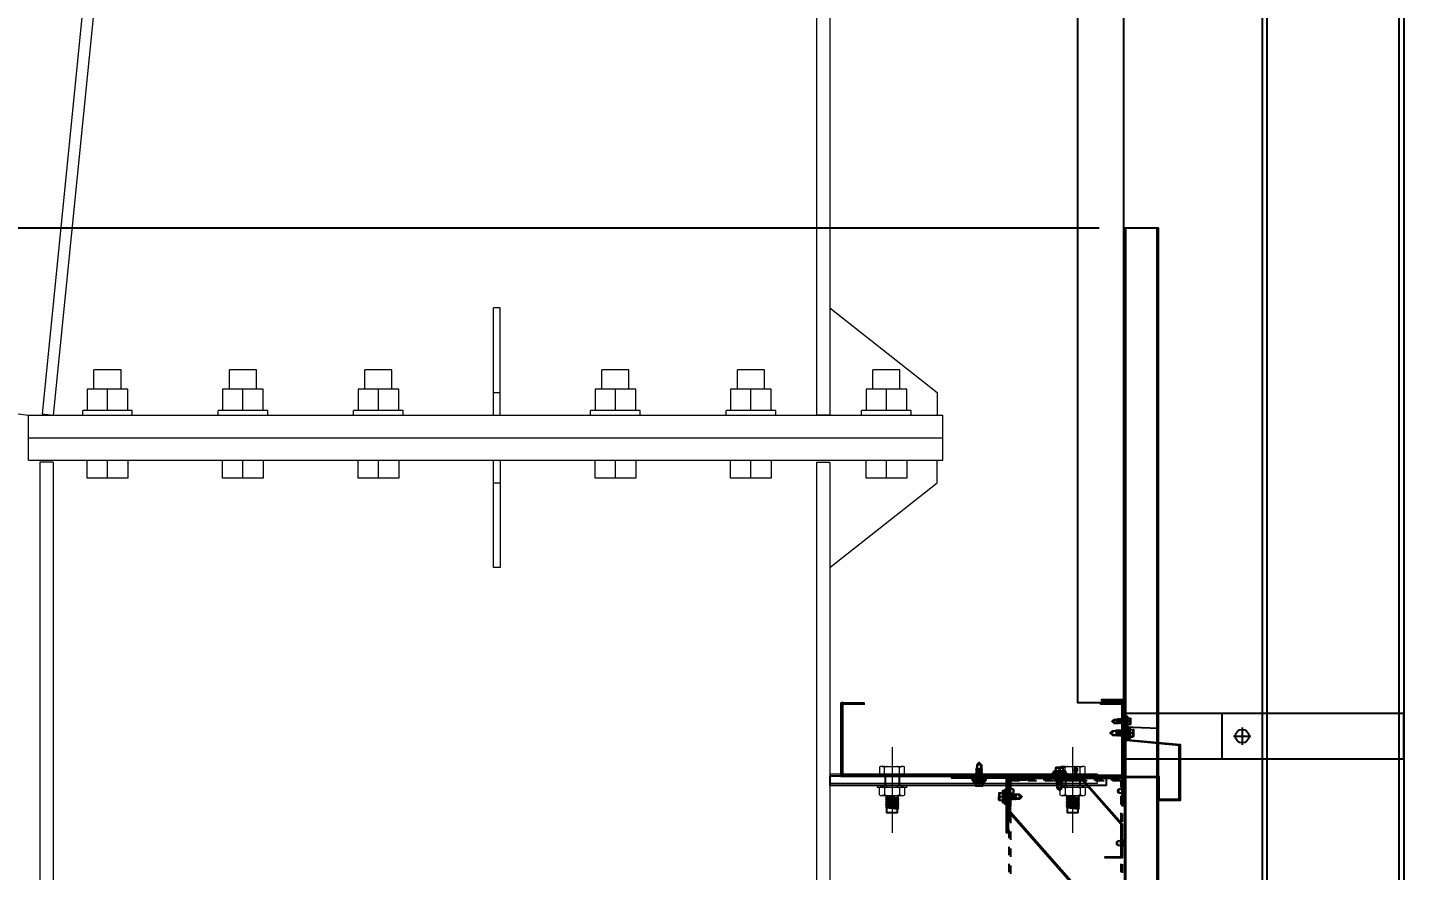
# Model space of a CAD drawing. Header units: inches. Extents: x 1359 to 46357, y -3807 to 191.
# Drawn here: x 23395.6 to 23411.91, y -818.09 to -808.14 of the extents above; entities that cross this region are included whole.
import ezdxf

# ---------------------------------------------------------------- set-up
doc = ezdxf.new("R2010")
doc.units = ezdxf.units.IN
doc.header["$MEASUREMENT"] = 0
for name, pattern in [('CENTER2', [28.575, 19.05, -3.175, 3.175, -3.175]), ('DASHED2', [9.525, 6.35, -3.175]), ('DD3', [0.2, 0.1, -0.1])]:
    doc.linetypes.add(name, pattern=pattern)
for name, color, linetype in [('2', 2, 'Continuous'), ('2NET-VE', 8, 'Continuous'), ('5', 5, 'Continuous'), ('7', 7, 'Continuous'), ('DIM', 8, 'Continuous'), ('DOWNPOUT', 52, 'Continuous'), ('flashing', 6, 'Continuous'), ('GIANG', 1, 'Continuous'), ('ROOFING', 4, 'Continuous'), ('STRUCTURE', 1, 'Continuous')]:
    doc.layers.add(name, color=color, linetype=linetype)
for name, color, linetype, lineweight in [('8', 8, 'CENTER2', 13), ('Bolt', 1, 'Continuous', 0), ('S-STEEL-BEAM', 3, 'Continuous', 0)]:
    doc.layers.add(name, color=color, linetype=linetype, lineweight=lineweight)
doc.styles.add('ST1', font='vntimeh.shx', dxfattribs={"width": 0.6})
doc.dimstyles.new('75', dxfattribs={"dimtxt": 3, "dimasz": 1.5, "dimexe": 0.5, "dimexo": 0.5, "dimgap": 1, "dimtad": 1, "dimdec": 0, "dimlfac": 75, "dimzin": 0, "dimdsep": 46, "dimtxsty": 'ST1', "dimblk": 'OBLIQUE', "dimcen": 1, "dimdle": 1, "dimclrd": 8, "dimclre": 8, "dimclrt": 3, "dimadec": 0, "dimazin": 0, "dimtfac": 1, "dimtdec": 0, "dimtix": 1, "dimtmove": 1, "dimatfit": 3, "dimfxl": 0, "dimtfill": 1, "dimtolj": 1, "dimtzin": 0, "dimlwd": -1, "dimlwe": -1, "dimarcsym": 1})

# ---------------------------------------------------------------- blocks, each defined once
blk = doc.blocks.new('*A87')
at = {"layer": 'Bolt', "color": 7, "linetype": 'Continuous', "lineweight": 0}
for p, q in [((415.603, 294.686), (415.403, 294.686)), ((415.403, 294.545), (415.403, 294.686)), ((415.603, 294.545), (415.603, 294.686)), ((416.603, 294.686), (416.403, 294.686)), ((416.403, 294.545), (416.403, 294.686)), ((416.603, 294.545), (416.603, 294.686)), ((417.603, 294.686), (417.403, 294.686)), ((417.403, 294.545), (417.403, 294.686)), ((417.603, 294.545), (417.603, 294.686)), ((419.353, 294.686), (419.153, 294.686)), ((419.153, 294.545), (419.153, 294.686)), ((419.353, 294.545), (419.353, 294.686)), ((420.353, 294.686), (420.153, 294.686)), ((420.153, 294.545), (420.153, 294.686)), ((420.353, 294.545), (420.353, 294.686)), ((421.353, 294.686), (421.153, 294.686)), ((421.153, 294.545), (421.153, 294.686)), ((421.353, 294.545), (421.353, 294.686)), ((415.653, 294.545), (415.353, 294.545)), ((415.353, 294.545), (415.353, 294.386)), ((415.503, 294.386), (415.503, 294.545)), ((415.653, 294.386), (415.653, 294.545)), ((416.653, 294.545), (416.353, 294.545)), ((416.353, 294.545), (416.353, 294.386)), ((416.503, 294.386), (416.503, 294.545)), ((416.653, 294.386), (416.653, 294.545)), ((417.653, 294.545), (417.353, 294.545)), ((417.353, 294.545), (417.353, 294.386)), ((417.503, 294.386), (417.503, 294.545)), ((417.653, 294.386), (417.653, 294.545)), ((419.403, 294.545), (419.103, 294.545)), ((419.103, 294.545), (419.103, 294.386)), ((419.253, 294.386), (419.253, 294.545)), ((419.403, 294.386), (419.403, 294.545)), ((420.403, 294.545), (420.103, 294.545)), ((420.103, 294.545), (420.103, 294.386)), ((420.253, 294.386), (420.253, 294.545)), ((420.403, 294.386), (420.403, 294.545)), ((421.403, 294.545), (421.103, 294.545)), ((421.103, 294.545), (421.103, 294.386)), ((421.253, 294.386), (421.253, 294.545)), ((421.403, 294.386), (421.403, 294.545)), ((415.686, 294.386), (415.32, 294.386)), ((415.32, 294.353), (415.32, 294.386)), ((415.686, 294.353), (415.686, 294.386)), ((416.686, 294.386), (416.32, 294.386)), ((416.32, 294.353), (416.32, 294.386)), ((416.686, 294.353), (416.686, 294.386)), ((417.686, 294.386), (417.32, 294.386)), ((417.32, 294.353), (417.32, 294.386)), ((417.686, 294.353), (417.686, 294.386)), ((419.436, 294.386), (419.07, 294.386)), ((419.07, 294.353), (419.07, 294.386)), ((419.436, 294.353), (419.436, 294.386)), ((420.436, 294.386), (420.07, 294.386)), ((420.07, 294.353), (420.07, 294.386)), ((420.436, 294.353), (420.436, 294.386)), ((421.436, 294.386), (421.07, 294.386)), ((421.07, 294.353), (421.07, 294.386)), ((421.436, 294.353), (421.436, 294.386)), ((415.353, 293.888), (415.353, 294.02)), ((415.503, 293.888), (415.503, 294.02)), ((415.653, 294.02), (415.653, 293.888)), ((416.353, 293.888), (416.353, 294.02)), ((416.503, 293.888), (416.503, 294.02)), ((416.653, 294.02), (416.653, 293.888)), ((417.353, 293.888), (417.353, 294.02)), ((417.503, 293.888), (417.503, 294.02)), ((417.653, 294.02), (417.653, 293.888)), ((419.103, 293.888), (419.103, 294.02)), ((419.253, 293.888), (419.253, 294.02)), ((419.403, 294.02), (419.403, 293.888)), ((420.103, 293.888), (420.103, 294.02)), ((420.253, 293.888), (420.253, 294.02)), ((420.403, 294.02), (420.403, 293.888)), ((421.103, 293.888), (421.103, 294.02)), ((421.253, 293.888), (421.253, 294.02)), ((421.403, 294.02), (421.403, 293.888)), ((415.653, 293.888), (415.353, 293.888)), ((416.653, 293.888), (416.353, 293.888)), ((417.653, 293.888), (417.353, 293.888)), ((419.403, 293.888), (419.103, 293.888)), ((420.403, 293.888), (420.103, 293.888)), ((421.403, 293.888), (421.103, 293.888))]:
    blk.add_line(p, q, dxfattribs=at)
blk = doc.blocks.new('*A91')
at = {"layer": 'S-STEEL-BEAM', "color": 2, "linetype": 'Continuous', "lineweight": 0}
for p, q in [((420.836, 295.145), (421.628, 294.52)), ((421.628, 294.52), (421.628, 294.353))]:
    blk.add_line(p, q, dxfattribs=at)
blk = doc.blocks.new('*A93')
at = {"layer": 'S-STEEL-BEAM', "color": 2, "linetype": 'Continuous', "lineweight": 0}
for p, q in [((418.353, 293.228), (418.353, 294.02)), ((418.403, 294.02), (418.403, 293.228)), ((418.353, 293.853), (418.403, 293.853)), ((418.403, 293.228), (418.353, 293.228))]:
    blk.add_line(p, q, dxfattribs=at)
blk = doc.blocks.new('*A100')
at = {"layer": 'S-STEEL-BEAM', "color": 2, "linetype": 'Continuous', "lineweight": 0}
for p, q in [((421.628, 293.853), (421.628, 294.02)), ((420.836, 293.228), (421.628, 293.853))]:
    blk.add_line(p, q, dxfattribs=at)
blk = doc.blocks.new('*A117')
at = {"layer": 'S-STEEL-BEAM', "color": 2, "linetype": 'Continuous', "lineweight": 0}
for p, q in [((418.403, 295.145), (418.353, 295.145)), ((418.353, 294.353), (418.353, 295.145)), ((418.403, 294.353), (418.403, 295.145)), ((418.353, 294.52), (418.403, 294.52))]:
    blk.add_line(p, q, dxfattribs=at)
blk = doc.blocks.new('*A118')
at = {"layer": 'S-STEEL-BEAM', "color": 2, "linetype": 'Continuous', "lineweight": 0}
for p, q in [((414.92, 294.186), (414.92, 294.353)), ((414.92, 294.353), (421.67, 294.353)), ((421.67, 294.186), (421.67, 294.353)), ((414.92, 294.186), (421.67, 294.186))]:
    blk.add_line(p, q, dxfattribs=at)
blk = doc.blocks.new('*A139')
at = {"layer": 'S-STEEL-BEAM', "color": 2, "linetype": 'Continuous', "lineweight": 0}
for p, q in [((414.92, 294.02), (414.92, 294.186)), ((414.92, 294.186), (421.67, 294.186)), ((421.67, 294.02), (421.67, 294.186)), ((414.92, 294.02), (421.67, 294.02))]:
    blk.add_line(p, q, dxfattribs=at)
blk = doc.blocks.new('*A152')
at = {"layer": 'S-STEEL-BEAM', "color": 2, "linetype": 'Continuous', "lineweight": 0}
for p, q in [((415.103, 294.02), (415.003, 294.02)), ((415.003, 294.02), (415.003, 272.535)), ((415.103, 294.02), (415.103, 272.535))]:
    blk.add_line(p, q, dxfattribs=at)
blk = doc.blocks.new('*A176')
at = {"layer": 'S-STEEL-BEAM', "color": 2, "linetype": 'Continuous', "lineweight": 0}
for p, q in [((422.811, 291.702), (420.836, 291.702)), ((420.836, 291.635), (422.811, 291.635)), ((422.811, 291.635), (422.811, 291.702))]:
    blk.add_line(p, q, dxfattribs=at)
blk = doc.blocks.new('*A181')
at = {"layer": 'S-STEEL-BEAM', "color": 2, "linetype": 'Continuous', "lineweight": 0}
for p, q in [((415.663, 300.786), (415.02, 294.361)), ((415.745, 300.778), (415.103, 294.353)), ((415.663, 300.786), (415.745, 300.778)), ((415.02, 294.361), (415.103, 294.353))]:
    blk.add_line(p, q, dxfattribs=at)
blk = doc.blocks.new('*U7')
at = {"layer": '2NET-VE', "ltscale": 0.5}
for p, q in [((0, 8.3), (12.1, 8.3)), ((25.6, 7.4), (25.5, 7.4)), ((0, -8.3), (12.1, -8.3)), ((25.6, -7.4), (25.6, -7.4))]:
    blk.add_line(p, q, dxfattribs=at)
at = {"layer": '7', "linetype": 'Continuous'}
for p, q in [((24.6, 6.4), (25.8, 7.7)), ((25, -6.4), (26.5, 6.4)), ((25.8, 7.7), (26.5, 6.4)), ((26.5, 6.4), (27.7, 7.7)), ((26.9, -6.4), (28.4, 6.4)), ((27.7, 7.7), (28.4, 6.4)), ((28.4, 6.4), (29.7, 7.7)), ((28.9, -6.4), (30.4, 6.4)), ((29.7, 7.7), (30.4, 6.4)), ((30.4, 6.4), (31.6, 7.7)), ((30.8, -6.4), (32.3, 6.4)), ((31.6, 7.7), (32.3, 6.4)), ((32.3, 6.4), (33.5, 7.7)), ((32.7, -6.4), (34.2, 6.4)), ((32.7, -6.4), (34.2, 6.4)), ((33.5, 7.7), (34.2, 6.4)), ((34.2, 6.4), (35.5, 7.7)), ((34.7, -6.4), (36.2, 6.4)), ((35.5, 7.7), (36.2, 6.4)), ((36.2, 6.4), (37.4, 7.7)), ((36.6, -6.4), (38.1, 6.4)), ((36.6, -6.4), (38.1, 6.4)), ((36.6, -6.4), (38.1, 6.4)), ((37.4, 7.7), (38.1, 6.4)), ((38.1, 6.4), (39.3, 7.7)), ((38.5, -6.4), (40, 6.4)), ((39.3, 7.7), (40, 6.4)), ((44.5, 6.4), (40, 6.4)), ((44.5, 6.4), (44.5, -6.4)), ((24.8, -6.4), (24.3, -6.4)), ((25, -6.4), (24.6, -6.4)), ((25, -6.4), (25.7, -7.7)), ((25.7, -7.7), (26.9, -6.4)), ((26.9, -6.4), (27.7, -7.7)), ((27.7, -7.7), (28.9, -6.4)), ((28.9, -6.4), (29.6, -7.7)), ((29.6, -7.7), (30.8, -6.4)), ((30.8, -6.4), (31.5, -7.7)), ((31.5, -7.7), (32.7, -6.4)), ((32.7, -6.4), (33.5, -7.7)), ((33.5, -7.7), (34.7, -6.4)), ((34.7, -6.4), (35.4, -7.7)), ((35.4, -7.7), (36.6, -6.4)), ((36.6, -6.4), (37.3, -7.7)), ((37.3, -7.7), (38.5, -6.4)), ((38.5, -6.4), (44.5, -6.4))]:
    blk.add_line(p, q, dxfattribs=at)
at = {"layer": '8', "linetype": 'Continuous'}
for p, q in [((12.1, -17.6), (12.1, 17.6)), ((12.1, 17.6), (14.1, 17.6)), ((14.1, -17.6), (14.1, 17.6)), ((-10.2, 8.8), (-10.2, 11.9)), ((-10.2, -11.9), (-10.2, 11.9)), ((-0.9, 14.9), (-9.3, 14.9)), ((-1.4, 8.8), (-8.9, 8.8)), ((0, 8.8), (0, 11.9)), ((0, -11.9), (0, 11.9)), ((14.1, 8.8), (14.1, 11.9)), ((14.1, -11.9), (14.1, 11.9)), ((15, 14.9), (23.4, 14.9)), ((15.5, 8.8), (22.9, 8.8)), ((24.3, 8.8), (24.3, 11.9)), ((24.3, -11.9), (24.3, 11.9)), ((-10.2, -8.8), (-10.2, -11.9)), ((-9.3, -14.9), (-0.9, -14.9)), ((-1.4, -8.8), (-8.9, -8.8)), ((0, -8.8), (0, -11.9)), ((14.1, -8.8), (14.1, -11.9)), ((23.4, -14.9), (15, -14.9)), ((15.5, -8.8), (22.9, -8.8)), ((24.3, -8.8), (24.3, -11.9)), ((12.1, -17.6), (14.1, -17.6))]:
    blk.add_line(p, q, dxfattribs=at)
at = {"layer": '8', "ltscale": 10}
blk.add_line((-32.8, 0), (68.2, 0), dxfattribs=at)
at = {"layer": '8', "linetype": 'Continuous'}
for centre, radius, start, end in [((-4.7, 11.9), 5.58, 146.602, 180), ((-6.1, 11.9), 4.1, 180, 228.5476), ((-6.1, 5.7), 4.1, 131.4524, 180), ((-4.1, 11.9), 4.1, 311.4524, 0), ((-4.1, 5.7), 4.1, 0, 48.5476), ((-5.6, 11.9), 5.58, 0, 33.398), ((19.7, 11.9), 5.58, 146.602, 180), ((18.2, 11.9), 4.1, 180, 228.5476), ((18.2, 5.7), 4.1, 131.4524, 180), ((20.2, 11.9), 4.1, 311.4524, 0), ((20.2, 5.7), 4.1, 0, 48.5476), ((18.8, 11.9), 5.58, 0, 33.398), ((-6.1, -5.7), 4.1, 180, 228.5476), ((-6.1, -11.9), 4.1, 131.4524, 180), ((-4.7, -11.9), 5.58, 180, 213.398), ((-4.1, -5.7), 4.1, 311.4524, 0), ((-4.1, -11.9), 4.1, 0, 48.5476), ((-5.6, -11.9), 5.58, 326.602, 0), ((18.2, -5.7), 4.1, 180, 228.5476), ((18.2, -11.9), 4.1, 131.4524, 180), ((19.7, -11.9), 5.58, 180, 213.398), ((20.2, -5.7), 4.1, 311.4524, 0), ((20.2, -11.9), 4.1, 0, 48.5476), ((18.8, -11.9), 5.58, 326.602, 0)]:
    blk.add_arc(centre, radius, start, end, dxfattribs=at)
blk = doc.blocks.new('*U8')
at = {"layer": '2NET-VE', "ltscale": 0.5}
for p, q in [((0, 8.3), (12.1, 8.3)), ((25.6, 7.4), (25.5, 7.4)), ((0, -8.3), (12.1, -8.3)), ((25.6, -7.4), (25.6, -7.4))]:
    blk.add_line(p, q, dxfattribs=at)
at = {"layer": '7', "linetype": 'Continuous'}
for p, q in [((24.6, 6.4), (25.8, 7.7)), ((25, -6.4), (26.5, 6.4)), ((25.8, 7.7), (26.5, 6.4)), ((26.5, 6.4), (27.7, 7.7)), ((26.9, -6.4), (28.4, 6.4)), ((27.7, 7.7), (28.4, 6.4)), ((28.4, 6.4), (29.7, 7.7)), ((28.9, -6.4), (30.4, 6.4)), ((29.7, 7.7), (30.4, 6.4)), ((30.4, 6.4), (31.6, 7.7)), ((30.8, -6.4), (32.3, 6.4)), ((31.6, 7.7), (32.3, 6.4)), ((32.3, 6.4), (33.5, 7.7)), ((32.7, -6.4), (34.2, 6.4)), ((32.7, -6.4), (34.2, 6.4)), ((33.5, 7.7), (34.2, 6.4)), ((34.2, 6.4), (35.5, 7.7)), ((34.7, -6.4), (36.2, 6.4)), ((35.5, 7.7), (36.2, 6.4)), ((36.2, 6.4), (37.4, 7.7)), ((36.6, -6.4), (38.1, 6.4)), ((36.6, -6.4), (38.1, 6.4)), ((36.6, -6.4), (38.1, 6.4)), ((37.4, 7.7), (38.1, 6.4)), ((38.1, 6.4), (39.3, 7.7)), ((38.5, -6.4), (40, 6.4)), ((39.3, 7.7), (40, 6.4)), ((44.5, 6.4), (40, 6.4)), ((44.5, 6.4), (44.5, -6.4)), ((24.8, -6.4), (24.3, -6.4)), ((25, -6.4), (24.6, -6.4)), ((25, -6.4), (25.7, -7.7)), ((25.7, -7.7), (26.9, -6.4)), ((26.9, -6.4), (27.7, -7.7)), ((27.7, -7.7), (28.9, -6.4)), ((28.9, -6.4), (29.6, -7.7)), ((29.6, -7.7), (30.8, -6.4)), ((30.8, -6.4), (31.5, -7.7)), ((31.5, -7.7), (32.7, -6.4)), ((32.7, -6.4), (33.5, -7.7)), ((33.5, -7.7), (34.7, -6.4)), ((34.7, -6.4), (35.4, -7.7)), ((35.4, -7.7), (36.6, -6.4)), ((36.6, -6.4), (37.3, -7.7)), ((37.3, -7.7), (38.5, -6.4)), ((38.5, -6.4), (44.5, -6.4))]:
    blk.add_line(p, q, dxfattribs=at)
at = {"layer": '8', "linetype": 'Continuous'}
for p, q in [((12.1, -17.6), (12.1, 17.6)), ((12.1, 17.6), (14.1, 17.6)), ((14.1, -17.6), (14.1, 17.6)), ((-10.2, 8.8), (-10.2, 11.9)), ((-10.2, -11.9), (-10.2, 11.9)), ((-0.9, 14.9), (-9.3, 14.9)), ((-1.4, 8.8), (-8.9, 8.8)), ((0, 8.8), (0, 11.9)), ((0, -11.9), (0, 11.9)), ((14.1, 8.8), (14.1, 11.9)), ((14.1, -11.9), (14.1, 11.9)), ((15, 14.9), (23.4, 14.9)), ((15.5, 8.8), (22.9, 8.8)), ((24.3, 8.8), (24.3, 11.9)), ((24.3, -11.9), (24.3, 11.9)), ((-10.2, -8.8), (-10.2, -11.9)), ((-9.3, -14.9), (-0.9, -14.9)), ((-1.4, -8.8), (-8.9, -8.8)), ((0, -8.8), (0, -11.9)), ((14.1, -8.8), (14.1, -11.9)), ((23.4, -14.9), (15, -14.9)), ((15.5, -8.8), (22.9, -8.8)), ((24.3, -8.8), (24.3, -11.9)), ((12.1, -17.6), (14.1, -17.6))]:
    blk.add_line(p, q, dxfattribs=at)
at = {"layer": '8', "ltscale": 10}
blk.add_line((-32.8, 0), (68.2, 0), dxfattribs=at)
at = {"layer": '8', "linetype": 'Continuous'}
for centre, radius, start, end in [((-4.7, 11.9), 5.58, 146.602, 180), ((-6.1, 11.9), 4.1, 180, 228.5476), ((-6.1, 5.7), 4.1, 131.4524, 180), ((-4.1, 11.9), 4.1, 311.4524, 0), ((-4.1, 5.7), 4.1, 0, 48.5476), ((-5.6, 11.9), 5.58, 0, 33.398), ((19.7, 11.9), 5.58, 146.602, 180), ((18.2, 11.9), 4.1, 180, 228.5476), ((18.2, 5.7), 4.1, 131.4524, 180), ((20.2, 11.9), 4.1, 311.4524, 0), ((20.2, 5.7), 4.1, 0, 48.5476), ((18.8, 11.9), 5.58, 0, 33.398), ((-6.1, -5.7), 4.1, 180, 228.5476), ((-6.1, -11.9), 4.1, 131.4524, 180), ((-4.7, -11.9), 5.58, 180, 213.398), ((-4.1, -5.7), 4.1, 311.4524, 0), ((-4.1, -11.9), 4.1, 0, 48.5476), ((-5.6, -11.9), 5.58, 326.602, 0), ((18.2, -5.7), 4.1, 180, 228.5476), ((18.2, -11.9), 4.1, 131.4524, 180), ((19.7, -11.9), 5.58, 180, 213.398), ((20.2, -5.7), 4.1, 311.4524, 0), ((20.2, -11.9), 4.1, 0, 48.5476), ((18.8, -11.9), 5.58, 326.602, 0)]:
    blk.add_arc(centre, radius, start, end, dxfattribs=at)
blk = doc.blocks.new('*U71')
at = {"layer": '2', "color": 2, "ltscale": 0.015}
for p, q in [((-65, 248.4), (-65, 250)), ((-65, 1.6), (-65, 0))]:
    blk.add_line(p, q, dxfattribs=at)
blk.add_lwpolyline([(-65, 20), (-63.9, 20), (-63.9, 1.1), (-1.1, 1.1), (-1.1, 248.9), (-63.9, 248.9), (-63.9, 230), (-65, 230), (-65, 250), (0, 250), (0, 0), (-65, 0), (-65, 20), (-63.4, 20)], dxfattribs=at)
at = {"layer": '5'}
for points in [[(8, 235), (0, 235), (0, -10), (8, -10)], [(8, 235), (8, -10)]]:
    blk.add_lwpolyline(points, dxfattribs=at)
at = {"layer": 'GIANG', "xscale": 0.75, "yscale": 0.75, "zscale": 0.75}
for name, p in [('*U8', (-1.1, 205)), ('*U7', (-1.1, 45))]:
    blk.add_blockref(name, p, dxfattribs=at)
blk = doc.blocks.new('*U195')
at = {"layer": 'GIANG', "xscale": 0.008333333333333335, "yscale": 0.008333333333333335, "zscale": 0.008333333333333335, "rotation": 90}
blk.add_blockref('*U71', (0.853, 0.004), dxfattribs=at)
blk = doc.blocks.new('*U192')
at = {"layer": 'DIM', "color": 0, "linetype": 'ByBlock', "lineweight": -2, "transparency": 16777216}
blk.add_blockref('*U195', (0, 0), dxfattribs=at)
blk = doc.blocks.new('Short_Self_drilling')
at = {"layer": 'STRUCTURE', "color": 1, "linetype": 'Continuous'}
for p, q in [((6.4, 1.7), (-6.4, 1.7)), ((5.1, 3.8), (-5.1, 3.8)), ((-2.6, 2.9), (-5.1, 2.9)), ((-3.4, 3.8), (-3.4, 6.8)), ((3, 7.2), (-3, 7.2)), ((2.6, 2.9), (-2.6, 2.9)), ((-2.1, 2.8), (-2.1, 2.9)), ((6.3, 0), (0, 0)), ((2.2, 2.8), (2.2, 2.9)), ((2.2, -0.5), (2.2, 0)), ((5.1, 2.9), (2.6, 2.9)), ((3.4, 3.8), (3.4, 6.8)), ((3, -1.2), (-2.7, -0.2)), ((3, -2.7), (-2.7, -1.8)), ((3, -4.2), (-2.7, -3.3)), ((3, -5.8), (-2.7, -4.8)), ((3, -7.3), (-2.7, -6.3)), ((-1.9, -8), (-2.7, -7.9)), ((-2.1, -1.4), (-2.1, -0.9)), ((-2.1, -2.9), (-2.1, -2.4)), ((-2.1, -4.4), (-2.1, -3.9)), ((-2.1, -6), (-2.1, -5.4)), ((-2.1, -7.5), (-2.1, -7)), ((-2.1, -12.3), (-2.1, -8.5)), ((3, -8.8), (-1.1, -8.1)), ((2.1, -12.3), (2.1, -9.1)), ((2.2, -2), (2.2, -1.5)), ((2.2, -3.6), (2.2, -3)), ((2.2, -5.1), (2.2, -4.6)), ((2.2, -6.6), (2.2, -6.1)), ((2.2, -8.1), (2.2, -7.6))]:
    blk.add_line(p, q, dxfattribs=at)
blk.add_lwpolyline([(6.4, 1.3), (6.4, 1.7), (2.1, 2.8), (-2.1, 2.8), (-6.4, 1.7), (-6.4, 1.3)], close=True, dxfattribs=at)
for points in [[(-6.4, 1.3, -0.088869), (-6.3, 0), (0, 0)], [(-0.1, 3.8), (-0.3, 6.2, 0.338878), (-3.1, 6.2), (-3.3, 3.8)], [(3.3, 3.8), (3.1, 6.2, 0.338878), (0.3, 6.2), (0.1, 3.8)], [(2.1, -12.3), (0.2, -14.2, -0.333596), (-0.2, -14.2), (-2.1, -12.3)], [(-0.1, -14), (-1, -12.2, -0.148657), (-1.4, -11.2), (-2, -7.7, -0.815006), (-1.2, -7.8, 0.150833), (-0.8, -8.7)], [(2.1, -12.3), (1.7, -11.7, 0.52242), (0.9, -11.7), (-0.2, -14.2)]]:
    blk.add_lwpolyline(points, format="xyb", dxfattribs=at)
for points in [[(3, -1.2), (2.2, -1.5), (-2.1, -0.8), (-2.7, -0.2), (-2.4, 0)], [(3, -2.7), (2.2, -3), (-2.1, -2.4), (-2.7, -1.8), (-2.1, -1.4), (2.2, -2), (3, -2.7)], [(3, -4.2), (2.2, -4.6), (-2.1, -3.9), (-2.7, -3.3), (-2.1, -2.9), (2.2, -3.6), (3, -4.2)], [(3, -5.8), (2.2, -6.1), (-2.1, -5.4), (-2.7, -4.8), (-2.1, -4.4), (2.2, -5.1), (3, -5.8)], [(3, -7.3), (2.2, -7.6), (-2.1, -7), (-2.7, -6.3), (-2.1, -6), (2.2, -6.6), (3, -7.3)], [(-1.8, -8.5), (-2.1, -8.5), (-2.7, -7.9), (-2.1, -7.5), (-1.8, -7.5)], [(-1.3, -7.6), (2.2, -8.1), (3, -8.8)], [(-1.2, 0), (2.2, -0.5), (3, -1.2)], [(3, -8.8), (2.2, -9.1), (-0.8, -8.7)]]:
    blk.add_lwpolyline(points, dxfattribs=at)
for centre, radius, start, end in [((-5, 3.3), 0.455, 109.7949, 250.2674), ((-3, 6.8), 0.429, 90.0311, 180.0311), ((3, 6.8), 0.429, 0.0311, 90.0311), ((5.1, 3.3), 0.435, 279.7276, 80.3347), ((10, 0.2), 3.74, 162.2963, 182.6103)]:
    blk.add_arc(centre, radius, start, end, dxfattribs=at)
blk = doc.blocks.new('_Oblique')
at = {"color": 0, "linetype": 'ByBlock', "lineweight": -2}
blk.add_line((-0.5, -0.5), (0.5, 0.5), dxfattribs=at)
blk = doc.blocks.new('*D313')
at = {"layer": 'Defpoints', "color": 0, "transparency": 16777216}
for p in [(23385.88, -810.51), (23408.76, -810.51), (23408.76, -896.517)]:
    blk.add_point(p, dxfattribs=at)
at = {"layer": 'flashing', "color": 8, "linetype": 'Continuous', "transparency": 16777216}
for p, q in [((23385.88, -897.517), (23385.88, -809.51)), ((23408.26, -810.51), (23385.38, -810.51)), ((23408.26, -896.517), (23385.38, -896.517))]:
    blk.add_line(p, q, dxfattribs=at)
at = {"layer": 'flashing', "color": 8, "transparency": 16777216, "xscale": 1.5, "yscale": 1.5, "zscale": 1.5}
for p, rotation in [((23385.88, -810.51), 90), ((23385.88, -896.517), 270)]:
    blk.add_blockref('_Oblique', p, dxfattribs=dict(at, rotation=rotation))
at = {"layer": 'flashing', "color": 3, "transparency": 16777216, "insert": (23383.38, -853.514), "char_height": 3, "attachment_point": 5, "rotation": 90, "style": 'ST1', "bg_fill": 3, "box_fill_scale": 1.25, "bg_fill_color": 256, "bg_fill_true_color": 13158600, "bg_fill_transparency": 0}
blk.add_mtext('\\A1;6450', dxfattribs=at)
blk = doc.blocks.new('RIVET')
at = {"color": 8}
for p, q in [((-6.3, 1.7), (-6.7, 0)), ((-6.7, 0), (-6.3, -1.7)), ((-6.3, -1.7), (-6.3, 1.7)), ((-5.7, -2.1), (-5.7, 2.1)), ((-1.5, -2), (-1.5, 2)), ((-1.5, 2), (-0.1, 2)), ((0, 2.1), (0, 3.9)), ((0, -2.1), (0, 2.1)), ((0.1, 4), (0.1, 4)), ((0.2, 3.9), (1.1, 2.2)), ((0.2, -3.9), (0.2, 3.9)), ((1.2, 1.8), (1.2, -1.8)), ((1.5, 1.1), (1.2, 1.1)), ((1.5, -1.1), (1.5, 1.1)), ((-0.1, -2), (-1.5, -2)), ((0, -3.9), (0, -2.1)), ((0.1, -4), (0.1, -4)), ((1.1, -2.2), (0.2, -3.9)), ((1.5, -1.1), (1.2, -1.1))]:
    blk.add_line(p, q, dxfattribs=at)
for centre, radius, start, end in [((-5.5, 1.1), 1.01, 101.5667, 142.2309), ((-4, -0.2), 2.84, 64.6352, 125.2369), ((-1.5, 4.7), 2.74, 240.4783, 268.3625), ((-0.1, 2.1), 0.1, 270, 0), ((0.1, 3.9), 0.1, 90, 180), ((0.1, 3.9), 0.1, 26.5651, 90), ((0.2, 1.8), 1, 0, 26.5651), ((8.6, 1), 7.12, 179.0778, 187.9518), ((9.2, -1), 7.76, 172.415, 180.5555), ((-5.5, -1.1), 1.01, 217.7691, 258.4333), ((-4, 0.2), 2.84, 234.7631, 295.3648), ((-1.5, -4.7), 2.74, 91.6375, 119.5217), ((-0.1, -2.1), 0.1, 0, 90), ((0.1, -3.9), 0.1, 180, 270), ((0.1, -3.9), 0.1, 270, 333.4349), ((0.2, -1.8), 1, 333.4349, 0)]:
    blk.add_arc(centre, radius, start, end, dxfattribs=at)
blk = doc.blocks.new('HFR-1')
at = {"layer": 'STRUCTURE', "color": 1, "linetype": 'Continuous'}
for p, q in [((-5.5, 0), (5.5, 0)), ((-5.2, 0.8), (-3.4, 1.5)), ((5.2, 0.8), (3.4, 1.5)), ((-2.4, -1.2), (-3, -1.6)), ((-3, -1.6), (-2.4, -1.9)), ((-2.4, -1.9), (-3, -2.3)), ((-3, -2.3), (-2.4, -2.6)), ((-2.4, -2.6), (-3, -3)), ((-3, -3), (-2.4, -3.3)), ((-2.4, -3.3), (-3, -3.7)), ((-3, -3.7), (-2.4, -4.1)), ((-2.4, -4.1), (-3, -4.4)), ((-3, -4.4), (-2.4, -4.8)), ((-2.4, -4.8), (-3, -5.1)), ((-3, -5.1), (-2.4, -5.5)), ((-2.4, -5.5), (-3, -5.8)), ((-3, -5.8), (-2.4, -6.2)), ((-2.4, -6.2), (-3, -6.6)), ((-3, -6.6), (-2.4, -6.9)), ((-2.4, -6.9), (-3, -7.3)), ((-3, -7.3), (-2.4, -7.6)), ((-2.4, -7.6), (-3, -8)), ((-3, -8), (-2.4, -8.3)), ((-2.4, -8.3), (-3, -8.7)), ((-3, -8.7), (-2.4, -9)), ((-2.4, -9), (-3, -9.4)), ((-3, -9.4), (-2.4, -9.7)), ((-2.4, -9.7), (-3, -10.1)), ((-3, -10.1), (-2.4, -10.5)), ((-2.4, -10.5), (-3, -10.8)), ((-3, -10.8), (-2.4, -11.2)), ((-2.4, -11.2), (-3, -11.5)), ((-3, -11.5), (-2.4, -11.9)), ((-2.9, -1.6), (2.9, -1.4)), ((-2.9, -2.3), (2.9, -2.1)), ((-2.9, -3), (2.9, -2.8)), ((-2.9, -3.7), (2.9, -3.6)), ((-2.9, -4.4), (2.9, -4.3)), ((-2.9, -5.1), (2.9, -5)), ((-2.9, -5.9), (2.9, -5.7)), ((-2.9, -6.6), (2.9, -6.4)), ((-2.9, -7.3), (2.9, -7.1)), ((-2.9, -8), (2.9, -7.8)), ((-2.9, -8.7), (2.9, -8.5)), ((-2.9, -9.4), (2.9, -9.2)), ((-2.9, -10.1), (1.5, -10)), ((-2.9, -10.8), (1.3, -10.7)), ((-2.9, -11.5), (0.9, -11.4)), ((-2.5, -17.4), (-2.5, -11.8)), ((-2.5, -17.4), (-2, -16.7)), ((-2.5, -17.4), (-0.2, -19.7)), ((2.4, -1.1), (-2.4, -1.2)), ((2.4, -1.8), (-2.4, -1.9)), ((-2.4, -1.9), (2.4, -1.8)), ((-2.4, -2.6), (2.4, -2.5)), ((2.4, -2.5), (-2.4, -2.6)), ((-2.4, -3.3), (2.4, -3.2)), ((2.4, -3.2), (-2.4, -3.3)), ((-2.4, -4.1), (2.4, -3.9)), ((2.4, -3.9), (-2.4, -4.1)), ((-2.4, -4.8), (2.4, -4.6)), ((2.4, -4.6), (-2.4, -4.8)), ((-2.4, -5.5), (2.4, -5.3)), ((2.4, -5.3), (-2.4, -5.5)), ((-2.4, -6.2), (2.4, -6)), ((2.4, -6), (-2.4, -6.2)), ((-2.4, -6.9), (2.4, -6.8)), ((2.4, -6.8), (-2.4, -6.9)), ((-2.4, -7.6), (2.4, -7.5)), ((2.4, -7.5), (-2.4, -7.6)), ((-2.4, -8.3), (2.4, -8.2)), ((2.4, -8.2), (-2.4, -8.3)), ((-2.4, -9), (2.4, -8.9)), ((2.4, -8.9), (-2.4, -9)), ((-2.4, -9.7), (2.4, -9.6)), ((2.4, -9.6), (-2.4, -9.7)), ((1.4, -10.3), (-2.4, -10.5)), ((-2.4, -10.5), (1.4, -10.3)), ((-2.4, -11.2), (1.1, -11.1)), ((1.1, -11.1), (-2.4, -11.2)), ((-2.4, -11.9), (0.4, -11.8)), ((-1, -16.7), (0.2, -19.7)), ((0.1, -19.4), (1.2, -17.3)), ((0.2, -19.7), (2.5, -17.4)), ((1.6, -16.1), (2.3, -10.2)), ((2.2, -10), (2.9, -10)), ((2.2, -11), (2.4, -11)), ((2.4, -11), (2.2, -11)), ((2.2, -11.4), (2.9, -11.4)), ((2.2, -11.7), (2.4, -11.7)), ((2.4, -10.3), (2.3, -10.3)), ((2.3, -10.3), (2.4, -10.3)), ((2.3, -10.7), (2.9, -10.7)), ((2.9, -1.4), (2.4, -1.1)), ((2.4, -1.8), (2.9, -1.4)), ((2.9, -2.1), (2.4, -1.8)), ((2.4, -2.5), (2.9, -2.1)), ((2.9, -2.8), (2.4, -2.5)), ((2.4, -3.2), (2.9, -2.8)), ((2.9, -3.6), (2.4, -3.2)), ((2.4, -3.9), (2.9, -3.6)), ((2.9, -4.3), (2.4, -3.9)), ((2.4, -4.6), (2.9, -4.3)), ((2.9, -5), (2.4, -4.6)), ((2.4, -5.3), (2.9, -5)), ((2.9, -5.7), (2.4, -5.3)), ((2.4, -6), (2.9, -5.7)), ((2.9, -6.4), (2.4, -6)), ((2.4, -6.8), (2.9, -6.4)), ((2.9, -7.1), (2.4, -6.8)), ((2.4, -7.5), (2.9, -7.1)), ((2.9, -7.8), (2.4, -7.5)), ((2.4, -8.2), (2.9, -7.8)), ((2.9, -8.5), (2.4, -8.2)), ((2.4, -8.9), (2.9, -8.5)), ((2.9, -9.2), (2.4, -8.9)), ((2.4, -9.6), (2.9, -9.2)), ((2.9, -10), (2.4, -9.6)), ((2.4, -10.3), (2.9, -10)), ((2.9, -10.7), (2.4, -10.3)), ((2.4, -11), (2.9, -10.7)), ((2.9, -11.4), (2.4, -11)), ((2.4, -11.7), (2.9, -11.4)), ((2.5, -17.4), (2.5, -11.7))]:
    blk.add_line(p, q, dxfattribs=at)
at = {"layer": 'STRUCTURE', "color": 1, "linetype": 'Continuous', "ltscale": 8}
for p in [(-3.4, 1.5), (3.4, 1.5)]:
    blk.add_line(p, (0, 1.5), dxfattribs=at)
at = {"layer": 'STRUCTURE', "color": 1, "linetype": 'DASHED2'}
for p in [(-1.9, 1.5), (1.9, 1.5)]:
    blk.add_line(p, (0, 0), dxfattribs=at)
at = {"layer": 'STRUCTURE', "color": 1, "linetype": 'Continuous', "ltscale": 8}
for centre, start, end in [((-4.7, 0.2), 130.41, 194.8062), ((4.7, 0.2), 345.1938, 49.59)]:
    blk.add_arc(centre, 0.801, start, end, dxfattribs=at)
at = {"layer": 'STRUCTURE', "color": 1, "linetype": 'Continuous'}
for centre, radius, start, end in [((-7.3, -9), 9.14, 58.065, 78.8402), ((5.1, -3.8), 3.83, 84.2039, 134.3621), ((-1.5, -17.1), 0.59, 34.2302, 144.5641), ((0, -19.4), 0.331, 231.6348, 305.4287), ((-0.5, -10.1), 1.93, 296.6041, 355.3922), ((-0.6, -16), 2.2, 324.0048, 357.8268), ((1.9, -10.3), 0.444, 15.9762, 172.6971)]:
    blk.add_arc(centre, radius, start, end, dxfattribs=at)
blk = doc.blocks.new('A$C063F0C02')
at = {"color": 1, "true_color": 0xfa0515}
blk.add_lwpolyline([(19.58, 351.87), (29.58, 351.87), (29.58, 341.87), (29.28, 341.87), (29.28, 351.57), (19.58, 351.57)], close=True, dxfattribs=at)
at = {"color": 71, "linetype": 'DD3', "ltscale": 10}
for points in [[(29.78, 274.89), (29.78, 351.3), (49.78, 351.3), (49.78, 274.89), (49.79, 52.27), (29.79, 52.27)], [(29.98, 274.89), (29.99, 52.47), (49.59, 52.47), (49.58, 274.89), (49.58, 351.1), (29.98, 351.1)]]:
    blk.add_lwpolyline(points, close=True, dxfattribs=at)
at = {"layer": '2', "color": 94, "ltscale": 0.015}
blk.add_lwpolyline([(50, 351.87), (0, 351.87), (0, 364.87), (4, 364.87), (4, 364.65), (0.22, 364.65), (0.22, 352.09), (49.78, 352.09), (49.78, 364.65), (46, 364.65), (46, 364.87), (50, 364.87)], close=True, dxfattribs=at)
at = {"layer": 'flashing'}
blk.add_lwpolyline([(50, 358.26), (50, 365.27), (46.17, 365.27), (46.17, 365.47), (50.2, 365.47), (50.2, 358.42), (60.06, 357.51), (60.06, 347.6), (56.06, 347.6), (56.06, 351.67), (41.09, 351.67), (36.2, 351.67), (36.2, 351.67), (36, 351.67), (36, 351.87), (41.09, 351.87), (41.09, 351.87), (41.09, 351.87), (41.09, 351.87), (41.09, 351.87), (56.26, 351.87), (56.26, 347.8), (59.86, 347.8), (59.86, 357.35), (50, 358.26)], dxfattribs=at)
for points in [[(37.55, 351.67), (49.99, 351.67), (49.99, 346.67), (49.79, 346.67), (49.79, 351.47), (37.55, 351.47), (29.79, 351.47), (29.79, 346.67), (29.58, 346.67), (29.58, 351.67)], [(49.59, 322.95), (49.59, 317.23), (46.79, 317.23), (46.79, 317.03), (49.79, 317.03), (49.79, 323.04), (29.99, 345.54), (29.99, 351.27), (32.79, 351.27), (32.79, 351.47), (29.79, 351.47), (29.79, 345.45)], [(42.89, 351.27), (49.78, 343.44), (49.78, 337.43), (46.78, 337.43), (46.78, 337.63), (49.58, 337.63), (49.58, 343.35), (42.79, 351.07), (37.8, 351.07), (37.8, 351.27)]]:
    blk.add_lwpolyline(points, close=True, dxfattribs=at)
at = {"color": 1}
for p, xscale, yscale, zscale, rotation in [((50.2, 361.62), 0.1536000000094677, 0.153599999920516, 0.1536, 269.9688724516001), ((24.43, 351.57), 0.192000000015586, 0.1919999999254287, 0.192, 179.9688724517364), ((38.69, 352.09), -0.192000000015586, 0.1919999999254287, 0.192, 0.0311275482635942), ((29.28, 348.26), 0.1920000000151246, 0.1919999998908679, 0.192, 89.96887245540034)]:
    blk.add_blockref('Short_Self_drilling', p, dxfattribs=dict(at, xscale=xscale, yscale=yscale, zscale=zscale, rotation=rotation))
at = {"color": 8, "extrusion": (0, 0, -1), "xscale": -0.09549431800197333, "yscale": 0.09549431830510002, "zscale": -0.09549431829094734, "rotation": 180.1461859677572}
blk.add_blockref('HFR-1', (-41.54, 351.67), dxfattribs=at)
at = {"layer": 'flashing', "color": 0, "ltscale": 500}
for p, xscale, yscale, zscale, rotation in [((39.87, 352.07), 0.1500000000000909, 0.1500000000000909, 0.1500000000000909, 90), ((29.59, 349.26), 0.1500000000232831, 0.1500000000014552, 0.15, 180), ((49.99, 349.26), -0.1500000000232831, 0.1500000000014552, 0.15, 180)]:
    blk.add_blockref('RIVET', p, dxfattribs=dict(at, xscale=xscale, yscale=yscale, zscale=zscale, rotation=rotation))
at = {"layer": 'flashing', "color": 0, "ltscale": 500, "xscale": 0.1500000000014552, "yscale": 0.1500000000000909, "zscale": 0.1500000000000909}
blk.add_blockref('RIVET', (49.78, 340.04), dxfattribs=at)
blk = doc.blocks.new('650')
at = {"color": 240, "true_color": 0xf70828}
blk.add_lwpolyline([(18973.28, -816.117), (18972.74, -816.117), (18972.74, -803.22), (18973.28, -803.22)], close=True, dxfattribs=at)
at = {"layer": 'ROOFING', "color": 3}
for points in [[(18973.294, -896.517), (18973.694, -896.517), (18973.694, -810.51), (18973.294, -810.51), (18973.294, -896.517)], [(18973.307, -896.517), (18973.307, -810.51)], [(18973.68, -896.517), (18973.68, -810.51)]]:
    blk.add_lwpolyline(points, dxfattribs=at)
at = {"color": 8, "xscale": 0.06666666666569654, "yscale": 0.06666666666569654, "zscale": 0.06666666666569654}
blk.add_blockref('A$C063F0C02', (18969.947, -840.442), dxfattribs=at)

msp = doc.modelspace()

# ---------------------------------------------------------------- linework, layer by layer
at = {"color": 240, "true_color": 0xfc0324}
for p, q in [((23409.9495, -816.407), (23409.9495, -816.6112)), ((23409.8474, -816.5091), (23410.0516, -816.5091))]:
    msp.add_line(p, q, dxfattribs=at)
msp.add_lwpolyline([(23410.1902, -816.2425), (23409.7088, -816.2425), (23409.7088, -816.7758), (23410.1902, -816.7758)], close=True, dxfattribs=at)
msp.add_circle((23409.9495, -816.5091), 0.08, dxfattribs=at)
at = {"layer": 'DOWNPOUT'}
msp.add_lwpolyline([(23410.1902, -857.0847), (23410.1902, -805.0818), (23410.1382, -804.9272), (23410.1382, -803.7473), (23411.913, -803.7473), (23411.913, -804.9272), (23411.861, -805.0818), (23411.861, -857.0847)], close=True, dxfattribs=at)
for points in [[(23410.2457, -857.0847), (23410.2457, -805.0727), (23410.1937, -804.9181), (23410.1937, -803.7473)], [(23411.8055, -857.0847), (23411.8055, -805.0727), (23411.8575, -804.9181), (23411.8575, -803.7473)]]:
    msp.add_lwpolyline(points, dxfattribs=at)
at = {"layer": 'S-STEEL-BEAM', "color": 2, "linetype": 'Continuous', "lineweight": 0}
for p, q in [((23404.9201, -803.035), (23404.9201, -812.7169)), ((23405.0801, -803.035), (23405.0801, -812.7169)), ((23355.8317, -807.7738), (23395.6135, -812.7169)), ((23405.0801, -812.7169), (23404.9201, -812.7169)), ((23405.0801, -813.2756), (23404.9201, -813.2756)), ((23404.9201, -813.2756), (23404.9201, -843.8102)), ((23405.0801, -813.2756), (23405.0801, -843.8102))]:
    msp.add_line(p, q, dxfattribs=at)

# ---------------------------------------------------------------- block references
at = {"lineweight": 0, "xscale": 1.599999999998545, "yscale": 1.600000000000364, "zscale": 1.6}
for name, p in [('*A181', (22731.742, -1283.6817)), ('*A117', (22731.742, -1283.6817)), ('*A91', (22731.742, -1283.6817)), ('*A87', (22731.742, -1283.6817)), ('*A118', (22731.742, -1283.6817)), ('*A139', (22731.742, -1283.6817)), ('*A152', (22731.742, -1283.707)), ('*A93', (22731.742, -1283.6817)), ('*A100', (22731.742, -1283.6817)), ('*A176', (22731.742, -1283.6817))]:
    msp.add_blockref(name, p, dxfattribs=at)
at = {"color": 1, "xscale": -0.01280000001553826, "yscale": 0.01280000001133885, "zscale": 0.01280000001024386, "rotation": 270.0384959629722}
msp.add_blockref('Short_Self_drilling', (23408.5736, -816.4725), dxfattribs=at)
at = {"layer": 'DIM', "xscale": 1.599999999998545, "yscale": 1.600000000000364, "zscale": 1.6, "rotation": 180}
msp.add_blockref('*U192', (23406.5789, -816.977), dxfattribs=at)

# ---------------------------------------------------------------- next in the draw order: dimensions: what is measured, and where the dimension line sits
at = {"layer": 'flashing'}
dim = msp.add_linear_dim(base=(23385.8796, -810.5104), p1=(23408.7603, -896.5169), p2=(23408.7603, -810.5104), angle=90, dimstyle='75', dxfattribs=at)
dim.commit()
dim.dimension.update_dxf_attribs({"geometry": '*D313', "text_midpoint": (23383.3796, -853.5137)})

# ---------------------------------------------------------------- next in the draw order: linework, layer by layer
at = {"color": 8}
msp.add_line((23408.5601, -816.3977), (23408.9603, -816.4148), dxfattribs=at)
at = {"color": 240, "true_color": 0xfc0324}
msp.add_lwpolyline([(23411.861, -816.7758), (23411.861, -816.2425), (23408.5735, -816.2425), (23408.5735, -816.7758)], close=True, dxfattribs=at)

# ---------------------------------------------------------------- next in the draw order: block references
at = {"color": 240, "true_color": 0xf70828}
msp.add_blockref('650', (4435.2666, 0), dxfattribs=at)

doc.saveas('drawing.dxf')
